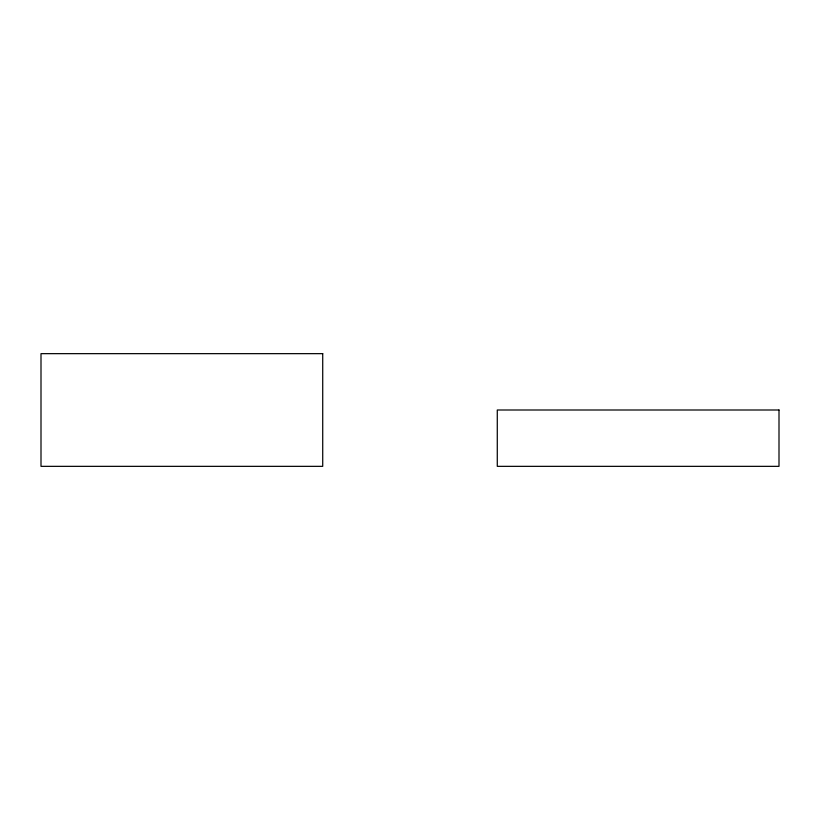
<?xml version="1.0" encoding="UTF-8"?>
<svg xmlns="http://www.w3.org/2000/svg" width="820" height="820" viewBox="0 0 820 820"><rect width="100%" height="100%" fill="white"/><g stroke="black" fill="none" stroke-linecap="round" stroke-linejoin="round"><path stroke-width="1.23" d="M322.721 353.656L41 353.656L41 466.344L322.721 466.344L322.721 353.656M779 410L497.279 410L497.279 466.344L779 466.344L779 410"/></g></svg>
